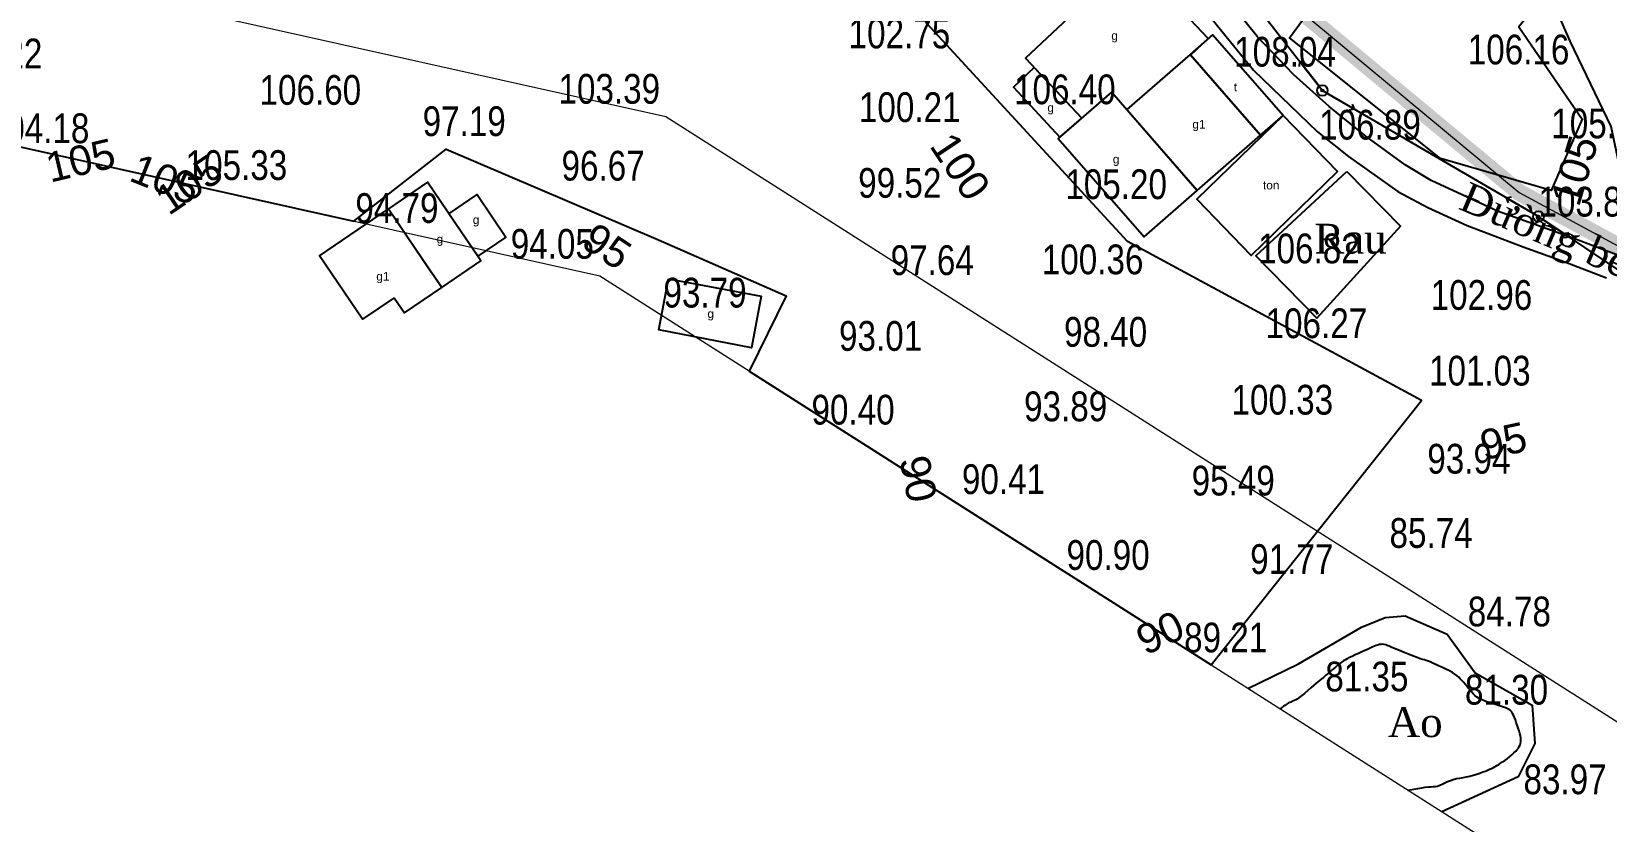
# Model space of a CAD drawing. Header units: metres. Extents: x 429565 to 431255, y 2472510 to 2473324.
# Drawn here: x 430617.7 to 430803.1, y 2472646.1 to 2472739 of the extents above; entities that cross this region are included whole.
import ezdxf
from ezdxf.enums import TextEntityAlignment as Align

# ---------------------------------------------------------------- set-up
doc = ezdxf.new("R2010")
doc.units = ezdxf.units.M
for name, color, linetype in [('cdct', 7, 'Continuous'), ('cdht', 7, 'Continuous'), ('Docao', 7, 'Continuous'), ('duong', 9, 'Continuous'), ('duongdien', 233, 'Continuous'), ('Ghichu', 7, 'Continuous'), ('hanh nha', 6, 'Continuous'), ('MHBS_DongMuc', 3, 'Continuous'), ('nha', 6, 'Continuous'), ('RG', 3, 'Continuous'), ('thuyhe', 4, 'Continuous')]:
    doc.layers.add(name, color=color, linetype=linetype)
doc.layers.add('PLine_5', color=2, linetype='Continuous', lineweight=0)
doc.layers.add('PLine_74', color=74, linetype='Continuous', lineweight=0)
doc.styles.add('ghichu', font='times.ttf', dxfattribs={"height": 1.5})
doc.styles.get("Standard").update_dxf_attribs({"font": 'arial.ttf'})
doc.linetypes.add('DUONG_MEP_NUOC1', pattern='A,0.2,[130,ltypeshp.shx,S=0.15,R=0,X=0,Y=-0.15],0.05,[130,ltypeshp.shx,S=0.15,R=0,X=0,Y=-0.15],1', length=1.25)
doc.linetypes.add('HDPE710', pattern='A,1,-0.3,["HDPE 710",Standard,S=0.1,R=0,X=-0.1,Y=-0.05],-0.8', length=2.1)
doc.linetypes.add('R_GIOI_TV', pattern='A,0,[133,ltypeshp.shx,S=0.04,R=0,X=-0.03,Y=0],-0.5', length=0.5)

# ---------------------------------------------------------------- blocks, each defined once
blk = doc.blocks.new('hathe_dynamic')
at = {"layer": 'cdht'}
blk.add_hatch(color=256, dxfattribs=at).paths.add_polyline_path([(0.05, 0, 1), (-0.05, 0, 1)])
for p, q in [((0.25, 0), (1.75, 0)), ((1.75, 0), (1.558, 0.161)), ((1.75, 0), (1.558, -0.161))]:
    blk.add_line(p, q, dxfattribs=at)
for radius in [0.25, 0.05]:
    blk.add_circle((0, 0), radius, dxfattribs=at)
blk = doc.blocks.new('A$Ce915ad33')
at = {"layer": 'duong', "color": 8, "elevation": 84.23}
blk.add_lwpolyline([(430754.93, 2472742.58), (430761.5, 2472734.48), (430769.05, 2472727.21), (430772.72, 2472724.31), (430778.52, 2472720.22), (430782.04, 2472718.34), (430786.66, 2472716.22), (430793.28, 2472713.71), (430798.16, 2472711.94), (430803.08, 2472710.07)], dxfattribs=at)
at = {"layer": 'duong', "color": 8}
blk.add_lwpolyline([(430805.83, 2472712.16), (430799.21, 2472714.66), (430790.23, 2472717.9), (430782.45, 2472721.5), (430779.39, 2472723.35), (430774.73, 2472726.73), (430770.41, 2472730.19), (430766.22, 2472733.97), (430761.94, 2472738.45), (430759.35, 2472741.66), (430757.32, 2472744.22), (430753.52, 2472749.19), (430749.46, 2472755.52), (430745.64, 2472760.97), (430741.76, 2472766.48), (430738.44, 2472770.32), (430734.7, 2472774.26), (430730.46, 2472778.1), (430725.45, 2472782.34), (430720.57, 2472785.84), (430714.88, 2472789.92), (430711.25, 2472791.84), (430711.16, 2472791.88)], dxfattribs=at)
at = {"layer": 'duongdien', "color": 8}
blk.add_lwpolyline([(431045.74, 2472509.8), (431035.51, 2472552.41), (431021.39, 2472589.24), (431008.81, 2472623.06), (430982.16, 2472633.45), (430950.85, 2472644.62), (430914.62, 2472655.53), (430870.18, 2472672.84), (430833.13, 2472691.81), (430795.06, 2472717.26), (430769.62, 2472732.08), (430748.78, 2472758.78), (430715.07, 2472790.55), (430681.46, 2472788.3), (430649.32, 2472784.79), (430610.07, 2472801.17)], dxfattribs=at)
at = {"layer": 'MHBS_DongMuc', "color": 8, "elevation": 82}
blk.add_lwpolyline([(430779.68, 2472649.8), (430781.33, 2472650.08), (430781.74, 2472650.14), (430782.1, 2472650.18), (430782.41, 2472650.21), (430782.67, 2472650.22), (430782.92, 2472650.24), (430783.18, 2472650.29), (430783.45, 2472650.38), (430783.74, 2472650.5), (430784.04, 2472650.66), (430784.35, 2472650.82), (430784.69, 2472650.96), (430785.04, 2472651.07), (430785.42, 2472651.16), (430785.81, 2472651.23), (430786.21, 2472651.29), (430786.6, 2472651.37), (430787, 2472651.46), (430787.39, 2472651.57), (430787.79, 2472651.7), (430788.16, 2472651.82), (430788.5, 2472651.95), (430788.81, 2472652.06), (430789.08, 2472652.17), (430789.31, 2472652.27), (430789.53, 2472652.37), (430789.75, 2472652.47), (430789.96, 2472652.58), (430790.17, 2472652.7), (430790.38, 2472652.83), (430790.6, 2472652.97), (430790.84, 2472653.13), (430791.09, 2472653.31), (430791.36, 2472653.51), (430791.65, 2472653.74), (430791.93, 2472653.97), (430792.17, 2472654.19), (430792.38, 2472654.39), (430792.56, 2472654.58), (430792.7, 2472654.76), (430792.8, 2472654.94), (430792.89, 2472655.12), (430792.95, 2472655.31), (430792.98, 2472655.51), (430792.99, 2472655.72), (430792.97, 2472655.94), (430792.94, 2472656.19), (430792.87, 2472656.47), (430792.79, 2472656.77), (430792.68, 2472657.11), (430792.56, 2472657.45), (430792.45, 2472657.77), (430792.34, 2472658.07), (430792.24, 2472658.35), (430792.14, 2472658.61), (430792.02, 2472658.84), (430791.89, 2472659.04), (430791.72, 2472659.2), (430791.53, 2472659.34), (430791.31, 2472659.44), (430791.05, 2472659.53), (430790.72, 2472659.64), (430790.34, 2472659.77), (430789.89, 2472659.91), (430789.37, 2472660.07), (430788.86, 2472660.24), (430788.43, 2472660.41), (430788.07, 2472660.59), (430787.78, 2472660.77), (430787.57, 2472660.95), (430787.39, 2472661.14), (430787.21, 2472661.34), (430787.02, 2472661.56), (430786.83, 2472661.78), (430786.62, 2472662.03), (430786.42, 2472662.27), (430786.23, 2472662.49), (430786.04, 2472662.71), (430785.86, 2472662.91), (430785.68, 2472663.09), (430785.48, 2472663.27), (430785.23, 2472663.46), (430784.93, 2472663.65), (430784.58, 2472663.84), (430784.17, 2472664.04), (430783.76, 2472664.23), (430783.39, 2472664.4), (430783.06, 2472664.55), (430782.78, 2472664.68), (430782.54, 2472664.78), (430782.31, 2472664.88), (430782.09, 2472664.96), (430781.86, 2472665.04), (430781.63, 2472665.12), (430781.4, 2472665.19), (430781.13, 2472665.27), (430780.78, 2472665.4), (430780.35, 2472665.56), (430779.85, 2472665.75), (430779.27, 2472665.99), (430778.69, 2472666.22), (430778.2, 2472666.42), (430777.8, 2472666.59), (430777.49, 2472666.73), (430777.26, 2472666.82), (430777.08, 2472666.89), (430776.89, 2472666.94), (430776.7, 2472666.96), (430776.52, 2472666.95), (430776.33, 2472666.92), (430776.14, 2472666.87), (430775.95, 2472666.81), (430775.76, 2472666.74), (430775.58, 2472666.67), (430775.4, 2472666.58), (430775.19, 2472666.48), (430774.94, 2472666.36), (430774.64, 2472666.22), (430774.29, 2472666.07), (430773.89, 2472665.89), (430773.49, 2472665.71), (430773.14, 2472665.54), (430772.83, 2472665.39), (430772.56, 2472665.26), (430772.33, 2472665.14), (430772.1, 2472665.01), (430771.84, 2472664.82), (430771.52, 2472664.58), (430771.17, 2472664.29), (430770.78, 2472663.95), (430770.38, 2472663.61), (430770.04, 2472663.32), (430769.74, 2472663.07), (430769.5, 2472662.86), (430769.3, 2472662.7), (430769.1, 2472662.55), (430768.86, 2472662.35), (430768.58, 2472662.11), (430768.26, 2472661.83), (430767.9, 2472661.51), (430767.53, 2472661.19), (430767.2, 2472660.92), (430766.9, 2472660.7), (430766.64, 2472660.52), (430766.42, 2472660.4), (430766.22, 2472660.3), (430766.05, 2472660.22), (430765.9, 2472660.15), (430765.78, 2472660.1), (430765.68, 2472660.06), (430765.59, 2472660.02), (430765.48, 2472659.96), (430765.36, 2472659.88), (430765.21, 2472659.78), (430765.05, 2472659.67), (430764.64, 2472659.37)], dxfattribs=at)
at = {"layer": 'nha', "color": 8}
for points in [[(430754.12, 2472736.23), (430756.19, 2472738.18), (430747.22, 2472747.7), (430734.67, 2472735.87), (430741.3, 2472728.84)], [(430746.93, 2472729.46), (430746.94, 2472729.47)], [(430660.38, 2472707.72), (430656.63, 2472705.18), (430651.57, 2472712.65), (430659.7, 2472718.17), (430664.77, 2472710.7)], [(430660.38, 2472707.72), (430661.59, 2472705.95), (430665.97, 2472708.92), (430664.77, 2472710.7)]]:
    blk.add_lwpolyline(points, dxfattribs=at)
for points in [[(430754.05, 2472736.32), (430762.33, 2472726.82), (430765, 2472729.14), (430756.71, 2472738.64)], [(430746.62, 2472729.83), (430754.9, 2472720.34), (430762.33, 2472726.82), (430754.05, 2472736.32)], [(430741.3, 2472728.84), (430735.71, 2472734.77), (430733.26, 2472732.47), (430738.74, 2472726.6)], [(430754.9, 2472720.34), (430744.8, 2472731.9), (430738.54, 2472726.43), (430748.64, 2472714.86)], [(430765, 2472729.14), (430754.84, 2472719.29), (430761.24, 2472712.69), (430771.39, 2472722.55)], [(430659.7, 2472718.17), (430665.97, 2472708.92), (430670.57, 2472712.05), (430664.3, 2472721.29)], [(430670.2, 2472712.59), (430666.81, 2472717.59), (430670.14, 2472719.85), (430673.53, 2472714.85)], [(430692.67, 2472709.95), (430703.58, 2472707.88), (430702.43, 2472701.84), (430691.52, 2472703.92)]]:
    blk.add_lwpolyline(points, close=True, dxfattribs=at)
at = {"layer": 'PLine_5', "color": 8, "flags": 128}
blk.add_lwpolyline([(430587.53, 2472809.45), (430620.86, 2472797.57), (430653.24, 2472787.35), (430674.4, 2472793.43), (430675.41, 2472793.4), (430703.95, 2472799.03), (430716.44, 2472791.87), (430738.08, 2472773.08), (430755.32, 2472751.2), (430792.79, 2472720.1), (430825.08, 2472702.66), (430852.19, 2472681.27), (430901.16, 2472659.39), (430903.64, 2472658.24), (430938.66, 2472643.27), (430969.91, 2472642.23), (430989.86, 2472635.2), (431004.82, 2472617.02), (431015.77, 2472590.7), (431026.85, 2472572.25), (431054.55, 2472575.08), (431101.86, 2472575.52), (431182.02, 2472562.95)], dxfattribs=at)
at = {"layer": 'PLine_74', "color": 8, "flags": 128}
for points in [[(430513.54, 2472748.35), (430684.57, 2472710.27), (430825.15, 2472620.9), (431016.18, 2472539.52), (431216.96, 2472528.18), (431248.4, 2472665.71), (431122.68, 2472684.57), (430973.35, 2472718.12), (430847.53, 2472782.65), (430755.16, 2472869.51), (430572.78, 2472900.71)], [(430518.91, 2472767.64), (430692.33, 2472729.03), (430834.49, 2472638.66), (431019.02, 2472560.05), (431209.35, 2472584.54), (431224.1, 2472649.13), (431119, 2472664.89), (430966.49, 2472699.16), (430835.89, 2472766.14), (430745.85, 2472850.81), (430566.44, 2472881.51)], [(430518.91, 2472767.64), (430692.33, 2472729.03), (430834.49, 2472638.66), (431019.02, 2472560.05), (431209.35, 2472584.54), (431224.1, 2472649.13), (431119, 2472664.89), (430966.49, 2472699.16), (430835.89, 2472766.14), (430745.85, 2472850.81), (430566.44, 2472881.51)]]:
    blk.add_lwpolyline(points, dxfattribs=at)
at = {"layer": 'RG', "color": 8, "linetype": 'R_GIOI_TV', "ltscale": 3}
for points in [[(430612.67, 2472791.13), (430603.55, 2472762.47), (430600.8, 2472757.38), (430598.73, 2472744.17), (430600.29, 2472729.03), (430655.62, 2472716.71), (430666.5, 2472725.17), (430691.47, 2472714.54), (430706.49, 2472707.94), (430702.16, 2472699.08), (430756.52, 2472664.53), (430781.28, 2472695.62), (430746.7, 2472714.33), (430723.1, 2472739.94), (430715.17, 2472752.93), (430723.32, 2472776.26), (430706.36, 2472788.36), (430692.26, 2472790.12), (430669.57, 2472782.2), (430655.69, 2472778.9), (430641.59, 2472780.44), (430619.79, 2472789.68)], [(430818.56, 2472789.21), (430829.63, 2472778.47), (430827.05, 2472755.92), (430835.77, 2472739.85), (430839.64, 2472725.79), (430839.97, 2472709.64), (430835.35, 2472699.76), (430828.79, 2472697.29), (430825.03, 2472699.54), (430829.33, 2472707.7), (430829.87, 2472718.87), (430828.47, 2472730.93), (430820.19, 2472745.11), (430811.37, 2472754.81), (430807.61, 2472754.27), (430795.03, 2472742.35), (430792.77, 2472739.56), (430800.19, 2472728.71), (430796.54, 2472720.31), (430783.53, 2472724.07), (430765.76, 2472738.27), (430777.59, 2472754.38), (430801.24, 2472779.23), (430813.6, 2472791.69)], [(430772.51, 2472722.55), (430778.84, 2472716.14), (430768.99, 2472705.31), (430761.78, 2472712.63)]]:
    blk.add_lwpolyline(points, close=True, dxfattribs=at)
at = {"layer": 'thuyhe', "color": 8, "linetype": 'DUONG_MEP_NUOC1', "ltscale": 3}
blk.add_lwpolyline([(430811.34, 2472752.92), (430820.23, 2472742.47), (430827.03, 2472730.58), (430828.86, 2472718.04), (430828.73, 2472709.16), (430826.24, 2472704.85), (430824.02, 2472702.63), (430819.57, 2472704.19), (430812.64, 2472710.07), (430808.2, 2472715.56), (430805.58, 2472718.56), (430803.62, 2472727.84), (430798.79, 2472737.89), (430796.69, 2472742.73), (430803.49, 2472749.91), (430809.11, 2472753.83)], close=True, dxfattribs=at)
blk.add_lwpolyline([(430760.87, 2472661.76), (430766.8, 2472664.65), (430774.22, 2472668.98), (430777, 2472670.11), (430779.38, 2472670.31), (430784.32, 2472668.15), (430787.62, 2472663.62), (430794.33, 2472659.81), (430794.63, 2472655.28), (430792.68, 2472651.36), (430783.68, 2472647.26)], dxfattribs=at)
at = {"layer": 'cdct', "color": 8, "xscale": 2.5, "yscale": 2.5, "zscale": 2.5}
for p, rotation in [((430769.62, 2472732.08), 127.9672773953643), ((430769.62, 2472732.08), 329.7854423194987), ((430795.06, 2472717.26), 149.7854423194988), ((430795.06, 2472717.26), 326.2384385133166)]:
    blk.add_blockref('hathe_dynamic', p, dxfattribs=dict(at, rotation=rotation))
at = {"layer": 'Docao', "color": 8, "width": 0.8}
for s, p in [('102.75', (430713.86, 2472737.04)), ('103.22', (430606.99, 2472734.68)), ('108.04', (430759.25, 2472734.89)), ('106.16', (430786.74, 2472735.15)), ('106.60', (430644.52, 2472730.4)), ('103.39', (430679.71, 2472730.53)), ('106.40', (430733.33, 2472730.47)), ('100.21', (430715.07, 2472728.37)), ('97.19', (430663.72, 2472726.72)), ('106.89', (430769.25, 2472726.31)), ('105.99', (430796.57, 2472726.46)), ('104.18', (430612.53, 2472725.89)), ('105.33', (430635.82, 2472721.56)), ('96.67', (430680.07, 2472721.49)), ('99.52', (430714.99, 2472719.47)), ('105.20', (430739.37, 2472719.31)), ('103.89', (430795.06, 2472717.26)), ('94.79', (430655.8, 2472716.51)), ('94.05', (430674.09, 2472712.3)), ('106.82', (430762.06, 2472711.76)), ('97.64', (430718.81, 2472710.38)), ('100.36', (430736.6, 2472710.47)), ('93.79', (430692.07, 2472706.56)), ('102.96', (430782.37, 2472706.29)), ('106.27', (430762.94, 2472702.96)), ('93.01', (430712.73, 2472701.47)), ('98.40', (430739.22, 2472701.95)), ('101.03', (430782.18, 2472697.39)), ('90.40', (430709.49, 2472692.8)), ('93.89', (430734.51, 2472693.19)), ('100.33', (430758.93, 2472693.97)), ('93.94', (430781.98, 2472687.03)), ('90.41', (430727.2, 2472684.63)), ('95.49', (430754.24, 2472684.46)), ('85.74', (430777.53, 2472678.3)), ('90.90', (430739.51, 2472675.71)), ('91.77', (430761.13, 2472675.23)), ('84.78', (430786.74, 2472669.07)), ('89.21', (430753.35, 2472666.01)), ('81.35', (430769.97, 2472661.42)), ('81.30', (430786.41, 2472659.87)), ('83.97', (430793.3, 2472649.33))]:
    blk.add_text(s, height=3.5, dxfattribs=at).set_placement(p)
at = {"layer": 'Ghichu', "color": 8, "style": 'ghichu'}
blk.add_text('Đường bê tông', height=3.5, rotation=337.0013, dxfattribs=at).set_placement((430785.51, 2472718.2))
for s, p in [('Rau', (430768.68, 2472712.91)), ('Ao', (430777.32, 2472656.05))]:
    blk.add_text(s, height=3.5, dxfattribs=at).set_placement(p)
at = {"layer": 'MHBS_DongMuc', "color": 8}
for s, rotation, p in [('105', 13.3257, (430623.44, 2472723.88, 105)), ('100', 303.7148, (430727.02, 2472723.16, 100)), ('105', 73.3461, (430799.31, 2472722.68, 105)), ('105', 338.2943, (430633.45, 2472721.65, 105)), ('105', 34.2724, (430636.21, 2472721.03, 105)), ('95', 326.6587, (430685.43, 2472713.78, 95)), ('95', 12.2119, (430790.93, 2472690.88, 95)), ('90', 281.2899, (430722.08, 2472686.42, 90)), ('90', 24.6855, (430750.52, 2472668.34, 90))]:
    blk.add_text(s, height=3.5, rotation=rotation, dxfattribs=at).set_placement(p, align=Align.MIDDLE)
at = {"layer": 'nha', "color": 8}
for s, p in [('g', (430744.78, 2472738.04)), ('t', (430759.2, 2472731.99)), ('g', (430737.25, 2472729.58)), ('g1', (430754.32, 2472727.61)), ('g', (430744.96, 2472723.51)), ('ton', (430762.63, 2472720.45)), ('g', (430669.62, 2472716.39)), ('g', (430665.37, 2472714.11)), ('g1', (430658.26, 2472709.73)), ('g', (430697.24, 2472705.34))]:
    blk.add_text(s, height=1, dxfattribs=at).set_placement(p)

msp = doc.modelspace()

# ---------------------------------------------------------------- linework, layer by layer
at = {"layer": 'PLine_5', "color": 6, "linetype": 'HDPE710', "ltscale": 40, "const_width": 2, "flags": 128}
msp.add_lwpolyline([(429773.39, 2473027.13), (429941.54, 2473067.17), (429958.23, 2473037.84), (429978.95, 2473022.51), (429999.72, 2473007.75), (430024.9, 2472977.52), (430034.18, 2472949.16), (430036.48, 2472913.39), (430043.03, 2472893.46), (430064.68, 2472863.45), (430078.43, 2472825.38), (430082.49, 2472806.16), (430106.62, 2472818.28), (430137.55, 2472844.98), (430177.62, 2472868.19), (430229.07, 2472883.78), (430231, 2472883.79), (430268.55, 2472897.01), (430300.33, 2472925.93), (430327.16, 2472922.19), (430357.87, 2472908.14), (430394.62, 2472891.95), (430435.74, 2472879.65), (430474.83, 2472860.61), (430520.27, 2472825.23), (430547.36, 2472818.45), (430587.53, 2472809.45), (430620.86, 2472797.57), (430653.24, 2472787.35), (430674.4, 2472793.43), (430675.41, 2472793.4), (430703.95, 2472799.03), (430716.44, 2472791.87), (430738.08, 2472773.08), (430755.32, 2472751.2), (430792.79, 2472720.1), (430825.08, 2472702.66), (430852.19, 2472681.27), (430901.16, 2472659.39), (430903.64, 2472658.24), (430938.66, 2472643.27), (430969.91, 2472642.23), (430989.86, 2472635.2), (431004.82, 2472617.02), (431015.77, 2472590.7), (431026.85, 2472572.25), (431054.55, 2472575.08), (431101.86, 2472575.52), (431153.01, 2472570.22)], dxfattribs=at)

# ---------------------------------------------------------------- block references
at = {"layer": 'hanh nha'}
msp.add_blockref('A$Ce915ad33', (0, 0), dxfattribs=at)

doc.saveas('drawing.dxf')
